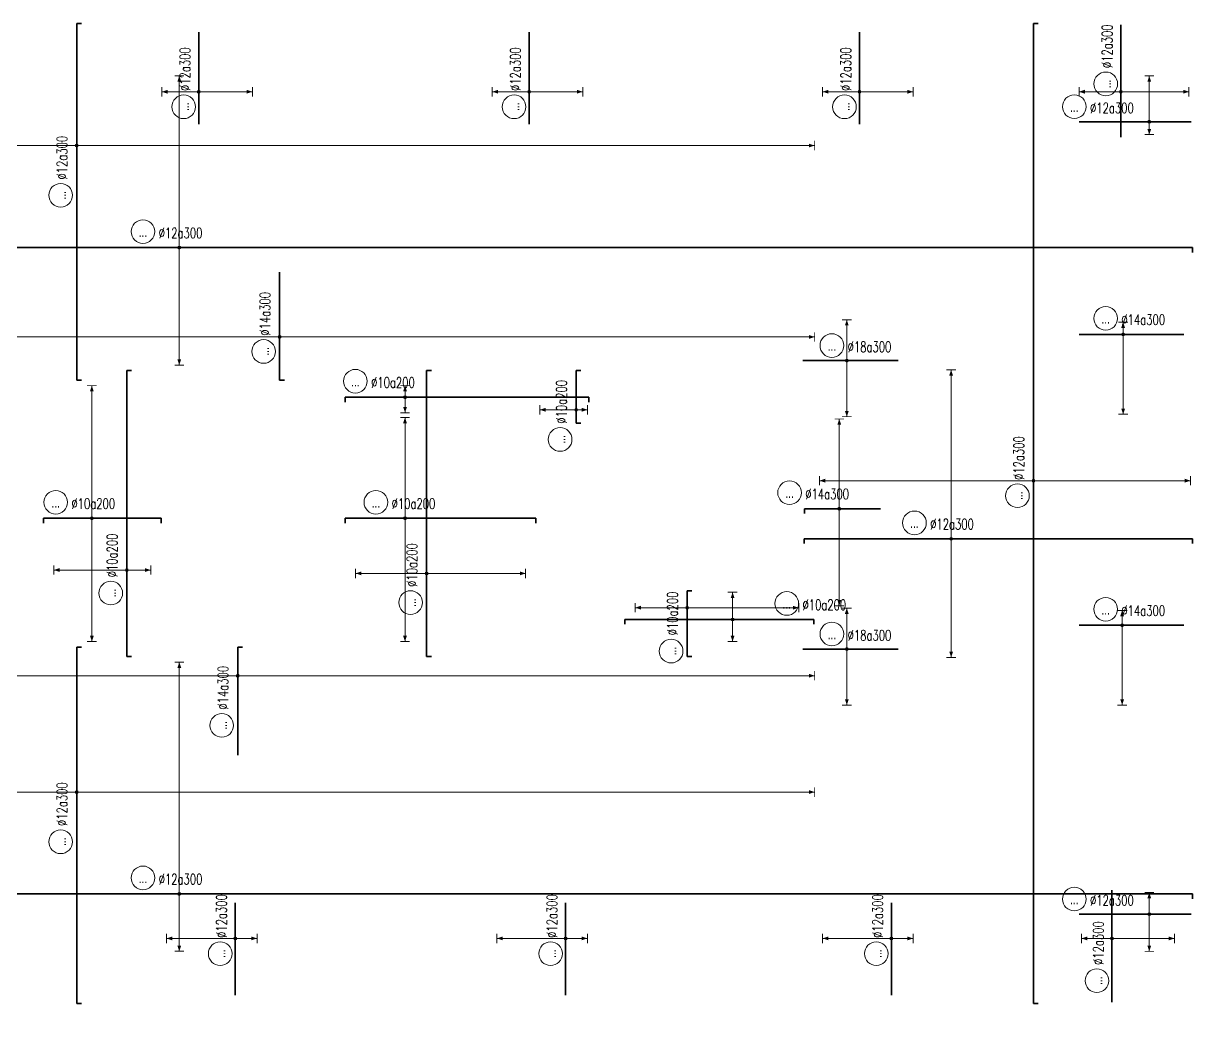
# Model space of a CAD drawing. Header units: millimetres. Extents: x 118516 to 591045, y -24154 to 50684.
# Drawn here: x 281522 to 318600, y 7656 to 39120 of the extents above; entities that cross this region are included whole.
import ezdxf
from ezdxf.enums import TextEntityAlignment as Align

# ---------------------------------------------------------------- set-up
doc = ezdxf.new("R2010")
doc.units = ezdxf.units.MM
doc.layers.get('0').update_dxf_attribs({"lineweight": 20})
doc.layers.get('Defpoints').update_dxf_attribs({"color": 151, "lineweight": 9})
for name, color, linetype, lineweight in [('NDC_S_DIM', 1, 'Continuous', 15), ('NDC_S_REBAR', 4, 'Continuous', 35), ('NDC_S_VN TEXT', 7, 'Continuous', 20)]:
    doc.layers.add(name, color=color, linetype=linetype, lineweight=lineweight)
doc.styles.add('ARIAL', font='arial.ttf', dxfattribs={"width": 0.7})
doc.styles.add('NDC_DIM', font='', dxfattribs={"width": 0.75})
doc.styles.add('NDC_ROMANS', font='romans.shx', dxfattribs={"width": 0.7})
doc.styles.get('NDC_DIM').set_extended_font_data('Dotum')
doc.dimstyles.new('NDC_dim_150', dxfattribs={"dimscale": 150, "dimtxt": 2.5, "dimasz": 1.5, "dimexe": 1.5, "dimexo": 2.5, "dimgap": 1, "dimtad": 1, "dimdec": 0, "dimzin": 0, "dimdsep": 46, "dimtxsty": 'NDC_DIM', "dimblk": 'DIMMARK', "dimcen": 0.09, "dimdle": 1.2, "dimclrd": 1, "dimclre": 1, "dimclrt": 3, "dimadec": 0, "dimazin": 0, "dimtfac": 1, "dimtdec": 0, "dimtix": 1, "dimtofl": 0, "dimtmove": 0, "dimatfit": 3, "dimfxl": 8, "dimfxlon": 1, "dimtolj": 1, "dimtzin": 0, "dimarcsym": 0})

# ---------------------------------------------------------------- blocks, each defined once
blk = doc.blocks.new('DIMMARK')
at = {"layer": 'NDC_S_DIM', "color": 1}
blk.add_line((-1.5, 0), (1, 0), dxfattribs=at)
at = {"layer": 'NDC_S_DIM', "color": 2, "const_width": 0.1}
blk.add_lwpolyline([(-0.42, -0.42), (0.42, 0.42)], dxfattribs=at)
blk = doc.blocks.new('*D15')
at = {"layer": 'Defpoints', "color": 0, "ltscale": 100, "transparency": 16777216}
for p in [(317750, 14505), (318150, 14505), (317750, -2700)]:
    blk.add_point(p, dxfattribs=at)
at = {"layer": 'NDC_S_DIM', "color": 1, "lineweight": -2, "ltscale": 100, "transparency": 16777216}
for p, q in [((317750, -1500), (317750, -2925)), ((318150, -1500), (318150, -2925)), ((317525, -2700), (317300, -2700)), ((318375, -2700), (318600, -2700))]:
    blk.add_line(p, q, dxfattribs=at)
at = {"layer": 'NDC_S_DIM', "color": 1, "lineweight": -2, "ltscale": 100, "transparency": 16777216, "xscale": 225, "yscale": 225, "zscale": 225}
blk.add_blockref('DIMMARK', (317750, -2700), dxfattribs=at)
at = {"layer": 'NDC_S_DIM', "color": 1, "lineweight": -2, "ltscale": 100, "transparency": 16777216, "xscale": 225, "yscale": 225, "zscale": 225, "rotation": 180}
blk.add_blockref('DIMMARK', (318150, -2700), dxfattribs=at)
at = {"layer": 'NDC_S_DIM', "color": 3, "ltscale": 100, "transparency": 16777216, "insert": (317950, -2362), "char_height": 375, "attachment_point": 5, "style": 'NDC_DIM'}
blk.add_mtext('\\A1;400', dxfattribs=at)
blk = doc.blocks.new('*U34')
h = blk.add_hatch(color=6)
edge = h.paths.add_edge_path()
edge.add_arc((-75.12, 0), 0.3, 0, 360)
at = {"layer": 'NDC_S_DIM', "color": 6}
for q in [(-75.12, 48.62), (-75.12, -12.04)]:
    blk.add_line((-75.12, 0), q, dxfattribs=at)
for points in [[(-76.12, 48.62, 0.2, 0.2, 0), (-74.12, 48.62, 0, 0, 0)], [(-76.12, -12.04, 0.2, 0.2, 0), (-74.12, -12.04, 0, 0, 0)]]:
    blk.add_lwpolyline(points, format="xyseb", dxfattribs=at)
at = {"layer": 'NDC_S_DIM'}
blk.add_circle((-82.75, 3.36), 2.48, dxfattribs=at)
at = {"layer": 'NDC_S_DIM', "color": 6}
blk.add_circle((-75.12, 0), 0.3, dxfattribs=at)
for points in [[(-75.52, 47.42), (-75.12, 48.62), (-74.72, 47.42)], [(-75.52, -10.84), (-75.12, -12.04), (-74.72, -10.84)]]:
    blk.add_solid(points, dxfattribs=at)
at = {"layer": 'NDC_S_REBAR'}
for p, q in [((0, 0), (-275.95, 0)), ((0, 0), (137.51, 0)), ((137.51, 0), (137.51, -1)), ((137.51, -1), (137.51, -1))]:
    blk.add_line(p, q, dxfattribs=at)
at = {"layer": 'NDC_S_VN TEXT', "style": 'ARIAL', "width": 0.7}
blk.add_attdef('KHT', text='', height=2.2, dxfattribs=at).set_placement((-82.75, 3.36), align=Align.MIDDLE_CENTER)
at = {"layer": 'NDC_S_VN TEXT', "color": 3, "style": 'NDC_ROMANS', "width": 0.7}
blk.add_attdef('DKT', (-79.45, 1.98), '', height=2.2, dxfattribs=at)
blk = doc.blocks.new('*U44')
h = blk.add_hatch(color=6)
edge = h.paths.add_edge_path()
edge.add_arc((2.08, 0), 0.3, 0, 360)
at = {"layer": 'NDC_S_DIM', "color": 6}
for q in [(2.08, 35.47), (2.08, -24.86)]:
    blk.add_line((2.08, 0), q, dxfattribs=at)
for points in [[(1.08, 35.47, 0.2, 0.2, 0), (3.08, 35.47, 0, 0, 0)], [(1.08, -24.86, 0.2, 0.2, 0), (3.08, -24.86, 0, 0, 0)]]:
    blk.add_lwpolyline(points, format="xyseb", dxfattribs=at)
at = {"layer": 'NDC_S_DIM'}
blk.add_circle((-5.62, 3.36), 2.48, dxfattribs=at)
at = {"layer": 'NDC_S_DIM', "color": 6}
blk.add_circle((2.08, 0), 0.3, dxfattribs=at)
for points in [[(1.68, 34.27), (2.08, 35.47), (2.48, 34.27)], [(1.68, -23.66), (2.08, -24.86), (2.48, -23.66)]]:
    blk.add_solid(points, dxfattribs=at)
at = {"layer": 'NDC_S_REBAR'}
for p, q in [((0, 0), (-28.73, 0)), ((-28.73, 0), (-28.73, -1)), ((0, 0), (52.74, 0)), ((52.74, 0), (52.74, -1)), ((-28.73, -1), (-28.73, -1)), ((52.74, -1), (52.74, -1))]:
    blk.add_line(p, q, dxfattribs=at)
at = {"layer": 'NDC_S_VN TEXT', "style": 'ARIAL', "width": 0.7}
blk.add_attdef('KHT', text='', height=2.2, dxfattribs=at).set_placement((-5.62, 3.36), align=Align.MIDDLE_CENTER)
at = {"layer": 'NDC_S_VN TEXT', "color": 3, "style": 'NDC_ROMANS', "width": 0.7}
blk.add_attdef('DKT', (-2.32, 1.98), '', height=2.2, dxfattribs=at)
blk = doc.blocks.new('*U45')
h = blk.add_hatch(color=6)
edge = h.paths.add_edge_path()
edge.add_arc((4.81, 0), 0.3, 0, 360)
at = {"layer": 'NDC_S_DIM', "color": 6}
for q in [(4.81, 100.13), (4.81, -154.87)]:
    blk.add_line((4.81, 0), q, dxfattribs=at)
blk.add_lwpolyline([(3.81, -154.87, 0.2, 0.2, 0), (5.81, -154.87, 0, 0, 0)], format="xyseb", dxfattribs=at)
at = {"layer": 'NDC_S_DIM'}
blk.add_circle((-5.62, 3.36), 2.48, dxfattribs=at)
at = {"layer": 'NDC_S_DIM', "color": 6}
blk.add_circle((4.81, 0), 0.3, dxfattribs=at)
blk.add_solid([(4.41, -153.67), (4.81, -154.87), (5.21, -153.67)], dxfattribs=at)
at = {"layer": 'NDC_S_REBAR'}
for p, q in [((0, 0), (-39.56, 0)), ((-39.56, 0), (-39.56, -1)), ((0, 0), (35.24, 0)), ((35.24, 0), (35.24, -1)), ((-39.56, -1), (-39.56, -1)), ((35.24, -1), (35.24, -1))]:
    blk.add_line(p, q, dxfattribs=at)
at = {"layer": 'NDC_S_VN TEXT', "style": 'ARIAL', "width": 0.7}
blk.add_attdef('KHT', text='', height=2.2, dxfattribs=at).set_placement((-5.62, 3.36), align=Align.MIDDLE_CENTER)
at = {"layer": 'NDC_S_VN TEXT', "color": 3, "style": 'NDC_ROMANS', "width": 0.7}
blk.add_attdef('DKT', (-2.32, 1.98), '', height=2.2, dxfattribs=at)
blk = doc.blocks.new('*U47')
h = blk.add_hatch(color=6)
edge = h.paths.add_edge_path()
edge.add_arc((4.81, 0), 0.3, 0, 360)
at = {"layer": 'NDC_S_DIM', "color": 6}
for q in [(4.81, 100.13), (4.81, -154.87)]:
    blk.add_line((4.81, 0), q, dxfattribs=at)
blk.add_lwpolyline([(3.81, -154.87, 0.2, 0.2, 0), (5.81, -154.87, 0, 0, 0)], format="xyseb", dxfattribs=at)
at = {"layer": 'NDC_S_DIM'}
blk.add_circle((-5.62, 3.36), 2.48, dxfattribs=at)
at = {"layer": 'NDC_S_DIM', "color": 6}
blk.add_circle((4.81, 0), 0.3, dxfattribs=at)
blk.add_solid([(4.41, -153.67), (4.81, -154.87), (5.21, -153.67)], dxfattribs=at)
at = {"layer": 'NDC_S_REBAR'}
for p, q in [((0, 0), (-44.4, 0)), ((-44.4, 0), (-44.4, -1)), ((0, 0), (30.4, 0)), ((30.4, 0), (30.4, -1)), ((-44.4, -1), (-44.4, -1)), ((30.4, -1), (30.4, -1))]:
    blk.add_line(p, q, dxfattribs=at)
at = {"layer": 'NDC_S_VN TEXT', "style": 'ARIAL', "width": 0.7}
blk.add_attdef('KHT', text='', height=2.2, dxfattribs=at).set_placement((-5.62, 3.36), align=Align.MIDDLE_CENTER)
at = {"layer": 'NDC_S_VN TEXT', "color": 3, "style": 'NDC_ROMANS', "width": 0.7}
blk.add_attdef('DKT', (-2.32, 1.98), '', height=2.2, dxfattribs=at)
blk = doc.blocks.new('*U36')
h = blk.add_hatch(color=6)
edge = h.paths.add_edge_path()
edge.add_arc((0.5, 0), 0.3, 0, 360)
at = {"layer": 'NDC_S_DIM', "color": 6}
for q in [(0.5, 21.16), (0.5, -25.84)]:
    blk.add_line((0.5, 0), q, dxfattribs=at)
for points in [[(-0.5, 21.16, 0.2, 0.2, 0), (1.5, 21.16, 0, 0, 0)], [(-0.5, -25.84, 0.2, 0.2, 0), (1.5, -25.84, 0, 0, 0)]]:
    blk.add_lwpolyline(points, format="xyseb", dxfattribs=at)
at = {"layer": 'NDC_S_DIM'}
blk.add_circle((-5.62, 3.36), 2.48, dxfattribs=at)
at = {"layer": 'NDC_S_DIM', "color": 6}
blk.add_circle((0.5, 0), 0.3, dxfattribs=at)
for points in [[(0.1, 19.96), (0.5, 21.16), (0.9, 19.96)], [(0.1, -24.64), (0.5, -25.84), (0.9, -24.64)]]:
    blk.add_solid(points, dxfattribs=at)
at = {"layer": 'NDC_S_REBAR'}
for p, q in [((0, 0), (-12.04, 0)), ((-12.04, 0), (-12.04, -1)), ((0, 0), (27.96, 0)), ((27.96, 0), (27.96, -1)), ((-12.04, -1), (-12.04, -1)), ((27.96, -1), (27.96, -1))]:
    blk.add_line(p, q, dxfattribs=at)
at = {"layer": 'NDC_S_VN TEXT', "style": 'ARIAL', "width": 0.7}
blk.add_attdef('KHT', text='', height=2.2, dxfattribs=at).set_placement((-5.62, 3.36), align=Align.MIDDLE_CENTER)
at = {"layer": 'NDC_S_VN TEXT', "color": 3, "style": 'NDC_ROMANS', "width": 0.7}
blk.add_attdef('DKT', (-2.32, 1.98), '', height=2.2, dxfattribs=at)
blk = doc.blocks.new('*U37')
h = blk.add_hatch(color=6)
edge = h.paths.add_edge_path()
edge.add_arc((1.97, 0), 0.3, 0, 360)
at = {"layer": 'NDC_S_DIM', "color": 6}
for q in [(1.97, 27.83), (1.97, -25.84)]:
    blk.add_line((1.97, 0), q, dxfattribs=at)
for points in [[(0.97, 27.83, 0.2, 0.2, 0), (2.97, 27.83, 0, 0, 0)], [(0.97, -25.84, 0.2, 0.2, 0), (2.97, -25.84, 0, 0, 0)]]:
    blk.add_lwpolyline(points, format="xyseb", dxfattribs=at)
at = {"layer": 'NDC_S_DIM'}
blk.add_circle((-5.62, 3.36), 2.48, dxfattribs=at)
at = {"layer": 'NDC_S_DIM', "color": 6}
blk.add_circle((1.97, 0), 0.3, dxfattribs=at)
for points in [[(1.57, 26.63), (1.97, 27.83), (2.37, 26.63)], [(1.57, -24.64), (1.97, -25.84), (2.37, -24.64)]]:
    blk.add_solid(points, dxfattribs=at)
at = {"layer": 'NDC_S_REBAR'}
for p, q in [((0, 0), (-8.18, 0)), ((-8.18, 0), (-8.18, -1)), ((0, 0), (16.48, 0)), ((16.48, 0), (16.48, -1)), ((-8.18, -1), (-8.18, -1)), ((16.48, -1), (16.48, -1))]:
    blk.add_line(p, q, dxfattribs=at)
at = {"layer": 'NDC_S_VN TEXT', "style": 'ARIAL', "width": 0.7}
blk.add_attdef('KHT', text='', height=2.2, dxfattribs=at).set_placement((-5.62, 3.36), align=Align.MIDDLE_CENTER)
at = {"layer": 'NDC_S_VN TEXT', "color": 3, "style": 'NDC_ROMANS', "width": 0.7}
blk.add_attdef('DKT', (-2.32, 1.98), '', height=2.2, dxfattribs=at)
blk = doc.blocks.new('*U30')
h = blk.add_hatch(color=6)
edge = h.paths.add_edge_path()
edge.add_arc((4.81, 0), 0.3, 0, 360)
at = {"layer": 'NDC_S_DIM', "color": 6}
for q in [(4.81, 2.43), (4.81, -3.24)]:
    blk.add_line((4.81, 0), q, dxfattribs=at)
for points in [[(3.81, 2.43, 0.2, 0.2, 0), (5.81, 2.43, 0, 0, 0)], [(3.81, -3.24, 0.2, 0.2, 0), (5.81, -3.24, 0, 0, 0)]]:
    blk.add_lwpolyline(points, format="xyseb", dxfattribs=at)
at = {"layer": 'NDC_S_DIM'}
blk.add_circle((-5.62, 3.36), 2.48, dxfattribs=at)
at = {"layer": 'NDC_S_DIM', "color": 6}
blk.add_circle((4.81, 0), 0.3, dxfattribs=at)
for points in [[(4.41, 1.23), (4.81, 2.43), (5.21, 1.23)], [(4.41, -2.04), (4.81, -3.24), (5.21, -2.04)]]:
    blk.add_solid(points, dxfattribs=at)
at = {"layer": 'NDC_S_REBAR'}
for p, q in [((0, 0), (-7.73, 0)), ((-7.73, 0), (-7.73, -1)), ((0, 0), (43.4, 0)), ((43.4, 0), (43.4, -1)), ((-7.73, -1), (-7.73, -1)), ((43.4, -1), (43.4, -1))]:
    blk.add_line(p, q, dxfattribs=at)
at = {"layer": 'NDC_S_VN TEXT', "style": 'ARIAL', "width": 0.7}
blk.add_attdef('KHT', text='', height=2.2, dxfattribs=at).set_placement((-5.62, 3.36), align=Align.MIDDLE_CENTER)
at = {"layer": 'NDC_S_VN TEXT', "color": 3, "style": 'NDC_ROMANS', "width": 0.7}
blk.add_attdef('DKT', (-2.32, 1.98), '', height=2.2, dxfattribs=at)
blk = doc.blocks.new('*U31')
h = blk.add_hatch(color=6)
edge = h.paths.add_edge_path()
edge.add_arc((-0.79, 0), 0.3, 0, 360)
at = {"layer": 'NDC_S_DIM', "color": 6}
for q in [(-0.79, 15.31), (-0.79, -5.02)]:
    blk.add_line((-0.79, 0), q, dxfattribs=at)
for points in [[(-1.79, 15.31, 0.2, 0.2, 0), (0.21, 15.31, 0, 0, 0)], [(-1.79, -5.02, 0.2, 0.2, 0), (0.21, -5.02, 0, 0, 0)]]:
    blk.add_lwpolyline(points, format="xyseb", dxfattribs=at)
at = {"layer": 'NDC_S_DIM'}
blk.add_circle((-5.62, 3.36), 2.48, dxfattribs=at)
at = {"layer": 'NDC_S_DIM', "color": 6}
blk.add_circle((-0.79, 0), 0.3, dxfattribs=at)
for points in [[(-1.19, 14.11), (-0.79, 15.31), (-0.39, 14.11)], [(-1.19, -3.82), (-0.79, -5.02), (-0.39, -3.82)]]:
    blk.add_solid(points, dxfattribs=at)
at = {"layer": 'NDC_S_REBAR'}
for p, q in [((0, 0), (-18.94, 0)), ((-18.94, 0), (-18.94, -1)), ((0, 0), (41.06, 0)), ((41.06, 0), (41.06, -1)), ((-18.94, -1), (-18.94, -1)), ((41.06, -1), (41.06, -1))]:
    blk.add_line(p, q, dxfattribs=at)
at = {"layer": 'NDC_S_VN TEXT', "style": 'ARIAL', "width": 0.7}
blk.add_attdef('KHT', text='', height=2.2, dxfattribs=at).set_placement((-5.62, 3.36), align=Align.MIDDLE_CENTER)
at = {"layer": 'NDC_S_VN TEXT', "color": 3, "style": 'NDC_ROMANS', "width": 0.7}
blk.add_attdef('DKT', (-2.32, 1.98), '', height=2.2, dxfattribs=at)
blk = doc.blocks.new('*U32')
h = blk.add_hatch(color=6)
edge = h.paths.add_edge_path()
edge.add_arc((0.5, 0), 0.3, 0, 360)
at = {"layer": 'NDC_S_DIM', "color": 6}
for q in [(0.5, 14.9), (0.5, -20.77)]:
    blk.add_line((0.5, 0), q, dxfattribs=at)
for points in [[(-0.5, 14.9, 0.2, 0.2, 0), (1.5, 14.9, 0, 0, 0)], [(-0.5, -20.77, 0.2, 0.2, 0), (1.5, -20.77, 0, 0, 0)]]:
    blk.add_lwpolyline(points, format="xyseb", dxfattribs=at)
at = {"layer": 'NDC_S_DIM'}
blk.add_circle((-5.62, 3.36), 2.48, dxfattribs=at)
at = {"layer": 'NDC_S_DIM', "color": 6}
blk.add_circle((0.5, 0), 0.3, dxfattribs=at)
for points in [[(0.1, 13.7), (0.5, 14.9), (0.9, 13.7)], [(0.1, -19.57), (0.5, -20.77), (0.9, -19.57)]]:
    blk.add_solid(points, dxfattribs=at)
at = {"layer": 'NDC_S_REBAR'}
for p, q in [((0, 0), (-16.95, 0)), ((-16.95, 0), (-16.95, -1)), ((0, 0), (43.05, 0)), ((43.05, 0), (43.05, -1)), ((-16.95, -1), (-16.95, -1)), ((43.05, -1), (43.05, -1))]:
    blk.add_line(p, q, dxfattribs=at)
at = {"layer": 'NDC_S_VN TEXT', "style": 'ARIAL', "width": 0.7}
blk.add_attdef('KHT', text='', height=2.2, dxfattribs=at).set_placement((-5.62, 3.36), align=Align.MIDDLE_CENTER)
at = {"layer": 'NDC_S_VN TEXT', "color": 3, "style": 'NDC_ROMANS', "width": 0.7}
blk.add_attdef('DKT', (-2.32, 1.98), '', height=2.2, dxfattribs=at)
blk = doc.blocks.new('*U33')
h = blk.add_hatch(color=6)
edge = h.paths.add_edge_path()
edge.add_arc((0.61, 0), 0.3, 0, 360)
at = {"layer": 'NDC_S_DIM', "color": 6}
for q in [(0.61, 7.61), (0.61, -2.39)]:
    blk.add_line((0.61, 0), q, dxfattribs=at)
for points in [[(-0.39, 7.61, 0.2, 0.2, 0), (1.61, 7.61, 0, 0, 0)], [(-0.39, -2.39, 0.2, 0.2, 0), (1.61, -2.39, 0, 0, 0)]]:
    blk.add_lwpolyline(points, format="xyseb", dxfattribs=at)
at = {"layer": 'NDC_S_DIM'}
blk.add_circle((-5.62, 3.36), 2.48, dxfattribs=at)
at = {"layer": 'NDC_S_DIM', "color": 6}
blk.add_circle((0.61, 0), 0.3, dxfattribs=at)
for points in [[(0.21, 6.41), (0.61, 7.61), (1.01, 6.41)], [(0.21, -1.19), (0.61, -2.39), (1.01, -1.19)]]:
    blk.add_solid(points, dxfattribs=at)
at = {"layer": 'NDC_S_REBAR'}
for p, q in [((0, 0), (-2.17, 0)), ((-2.17, 0), (-2.17, -1)), ((0, 0), (8.83, 0)), ((8.83, 0), (8.83, -1)), ((-2.17, -1), (-2.17, -1)), ((8.83, -1), (8.83, -1))]:
    blk.add_line(p, q, dxfattribs=at)
at = {"layer": 'NDC_S_VN TEXT', "style": 'ARIAL', "width": 0.7}
blk.add_attdef('KHT', text='', height=2.2, dxfattribs=at).set_placement((-5.62, 3.36), align=Align.MIDDLE_CENTER)
at = {"layer": 'NDC_S_VN TEXT', "color": 3, "style": 'NDC_ROMANS', "width": 0.7}
blk.add_attdef('DKT', (-2.32, 1.98), '', height=2.2, dxfattribs=at)
blk = doc.blocks.new('*U51')
h = blk.add_hatch(color=6)
edge = h.paths.add_edge_path()
edge.add_arc((3.48, 0), 0.3, 0, 360)
at = {"layer": 'NDC_S_DIM', "color": 6}
for q in [(3.48, 10.9), (3.48, -23.43)]:
    blk.add_line((3.48, 0), q, dxfattribs=at)
for points in [[(2.48, 10.9, 0.2, 0.2, 0), (4.48, 10.9, 0, 0, 0)], [(2.48, -23.43, 0.2, 0.2, 0), (4.48, -23.43, 0, 0, 0)]]:
    blk.add_lwpolyline(points, format="xyseb", dxfattribs=at)
at = {"layer": 'NDC_S_DIM'}
blk.add_circle((-5.62, 3.36), 2.48, dxfattribs=at)
at = {"layer": 'NDC_S_DIM', "color": 6}
blk.add_circle((3.48, 0), 0.3, dxfattribs=at)
for points in [[(3.08, 9.7), (3.48, 10.9), (3.88, 9.7)], [(3.08, -22.23), (3.48, -23.43), (3.88, -22.23)]]:
    blk.add_solid(points, dxfattribs=at)
at = {"layer": 'NDC_S_REBAR'}
for p, q in [((0, 0), (-6.77, 0)), ((-6.77, 0), (-6.77, -1)), ((0, 0), (7.03, 0)), ((7.03, 0), (7.03, -1)), ((-6.77, -1), (-6.77, -1)), ((7.03, -1), (7.03, -1))]:
    blk.add_line(p, q, dxfattribs=at)
at = {"layer": 'NDC_S_VN TEXT', "style": 'ARIAL', "width": 0.7}
blk.add_attdef('KHT', text='', height=2.2, dxfattribs=at).set_placement((-5.62, 3.36), align=Align.MIDDLE_CENTER)
at = {"layer": 'NDC_S_VN TEXT', "color": 3, "style": 'NDC_ROMANS', "width": 0.7}
blk.add_attdef('DKT', (-2.32, 1.98), '', height=2.2, dxfattribs=at)
blk = doc.blocks.new('*U52')
h = blk.add_hatch(color=6)
edge = h.paths.add_edge_path()
edge.add_arc((4.81, 0), 0.3, 0, 360)
at = {"layer": 'NDC_S_DIM', "color": 6}
for q in [(4.81, 5.72), (4.81, -4.61)]:
    blk.add_line((4.81, 0), q, dxfattribs=at)
for points in [[(3.81, 5.72, 0.2, 0.2, 0), (5.81, 5.72, 0, 0, 0)], [(3.81, -4.61, 0.2, 0.2, 0), (5.81, -4.61, 0, 0, 0)]]:
    blk.add_lwpolyline(points, format="xyseb", dxfattribs=at)
at = {"layer": 'NDC_S_DIM'}
blk.add_circle((16.18, 3.36), 2.48, dxfattribs=at)
at = {"layer": 'NDC_S_DIM', "color": 6}
blk.add_circle((4.81, 0), 0.3, dxfattribs=at)
for points in [[(4.41, 4.52), (4.81, 5.72), (5.21, 4.52)], [(4.41, -3.41), (4.81, -4.61), (5.21, -3.41)]]:
    blk.add_solid(points, dxfattribs=at)
at = {"layer": 'NDC_S_REBAR'}
for p, q in [((0, 0), (-17.8, 0)), ((-17.8, 0), (-17.8, -1)), ((0, 0), (21.87, 0)), ((21.87, 0), (21.87, -1)), ((-17.8, -1), (-17.8, -1)), ((21.87, -1), (21.87, -1))]:
    blk.add_line(p, q, dxfattribs=at)
at = {"layer": 'NDC_S_VN TEXT', "style": 'ARIAL', "width": 0.7}
blk.add_attdef('KHT', text='', height=2.2, dxfattribs=at).set_placement((16.18, 3.36), align=Align.MIDDLE_CENTER)
at = {"layer": 'NDC_S_VN TEXT', "color": 3, "style": 'NDC_ROMANS', "width": 0.7}
blk.add_attdef('DKT', (19.48, 1.98), '', height=2.2, dxfattribs=at)
blk = doc.blocks.new('*U54')
h = blk.add_hatch(color=6)
edge = h.paths.add_edge_path()
edge.add_arc((-2.83, 0), 0.3, 0, 360)
at = {"layer": 'NDC_S_DIM', "color": 6}
for q in [(-2.83, 44.91), (-2.83, -32.95)]:
    blk.add_line((-2.83, 0), q, dxfattribs=at)
for points in [[(-3.83, 44.91, 0.2, 0.2, 0), (-1.83, 44.91, 0, 0, 0)], [(-3.83, -32.95, 0.2, 0.2, 0), (-1.83, -32.95, 0, 0, 0)]]:
    blk.add_lwpolyline(points, format="xyseb", dxfattribs=at)
at = {"layer": 'NDC_S_DIM'}
blk.add_circle((-5.98, 3.36), 2.48, dxfattribs=at)
at = {"layer": 'NDC_S_DIM', "color": 6}
blk.add_circle((-2.83, 0), 0.3, dxfattribs=at)
for points in [[(-3.23, 43.71), (-2.83, 44.91), (-2.43, 43.71)], [(-3.23, -31.75), (-2.83, -32.95), (-2.43, -31.75)]]:
    blk.add_solid(points, dxfattribs=at)
at = {"layer": 'NDC_S_REBAR'}
for p, q in [((0, 0), (-112.53, 0)), ((-112.53, 0), (-112.53, -1)), ((0, 0), (93.07, 0)), ((93.07, 0), (93.07, -1)), ((-112.53, -1), (-112.53, -1)), ((93.07, -1), (93.07, -1))]:
    blk.add_line(p, q, dxfattribs=at)
at = {"layer": 'NDC_S_VN TEXT', "style": 'ARIAL', "width": 0.7}
blk.add_attdef('KHT', text='', height=2.2, dxfattribs=at).set_placement((-5.98, 3.36), align=Align.MIDDLE_CENTER)
at = {"layer": 'NDC_S_VN TEXT', "color": 3, "style": 'NDC_ROMANS', "width": 0.7}
blk.add_attdef('DKT', (-2.68, 1.98), '', height=2.2, dxfattribs=at)
blk = doc.blocks.new('*U41')
h = blk.add_hatch(color=6)
edge = h.paths.add_edge_path()
edge.add_arc((-75.12, 0), 0.3, 0, 360)
at = {"layer": 'NDC_S_DIM', "color": 6}
for q in [(-75.12, 36.04), (-75.12, -24.63)]:
    blk.add_line((-75.12, 0), q, dxfattribs=at)
for points in [[(-76.12, 36.04, 0.2, 0.2, 0), (-74.12, 36.04, 0, 0, 0)], [(-76.12, -24.63, 0.2, 0.2, 0), (-74.12, -24.63, 0, 0, 0)]]:
    blk.add_lwpolyline(points, format="xyseb", dxfattribs=at)
at = {"layer": 'NDC_S_DIM'}
blk.add_circle((-82.75, 3.36), 2.48, dxfattribs=at)
at = {"layer": 'NDC_S_DIM', "color": 6}
blk.add_circle((-75.12, 0), 0.3, dxfattribs=at)
for points in [[(-75.52, 34.84), (-75.12, 36.04), (-74.72, 34.84)], [(-75.52, -23.43), (-75.12, -24.63), (-74.72, -23.43)]]:
    blk.add_solid(points, dxfattribs=at)
at = {"layer": 'NDC_S_REBAR'}
for p, q in [((0, 0), (-275.95, 0)), ((0, 0), (137.51, 0)), ((137.51, 0), (137.51, -1)), ((137.51, -1), (137.51, -1))]:
    blk.add_line(p, q, dxfattribs=at)
at = {"layer": 'NDC_S_VN TEXT', "style": 'ARIAL', "width": 0.7}
blk.add_attdef('KHT', text='', height=2.2, dxfattribs=at).set_placement((-82.75, 3.36), align=Align.MIDDLE_CENTER)
at = {"layer": 'NDC_S_VN TEXT', "color": 3, "style": 'NDC_ROMANS', "width": 0.7}
blk.add_attdef('DKT', (-79.45, 1.98), '', height=2.2, dxfattribs=at)
blk = doc.blocks.new('*U78')
h = blk.add_hatch(color=6)
edge = h.paths.add_edge_path()
edge.add_arc((-1.95, 0), 0.3, 0, 360)
at = {"layer": 'NDC_S_DIM', "color": 6}
for q in [(-1.95, 2.57), (-1.95, -16.76)]:
    blk.add_line((-1.95, 0), q, dxfattribs=at)
for points in [[(-2.95, 2.57, 0.2, 0.2, 0), (-0.95, 2.57, 0, 0, 0)], [(-2.95, -16.76, 0.2, 0.2, 0), (-0.95, -16.76, 0, 0, 0)]]:
    blk.add_lwpolyline(points, format="xyseb", dxfattribs=at)
at = {"layer": 'NDC_S_DIM'}
blk.add_circle((-5.62, 3.36), 2.48, dxfattribs=at)
at = {"layer": 'NDC_S_DIM', "color": 6}
blk.add_circle((-1.95, 0), 0.3, dxfattribs=at)
for points in [[(-2.35, 1.37), (-1.95, 2.57), (-1.55, 1.37)], [(-2.35, -15.56), (-1.95, -16.76), (-1.55, -15.56)]]:
    blk.add_solid(points, dxfattribs=at)
at = {"layer": 'NDC_S_REBAR'}
for p, q in [((0, 0), (-11.19, 0)), ((-11.19, 0), (-11.19, 0)), ((0, 0), (10.81, 0)), ((10.81, 0), (10.81, 0)), ((10.81, 0), (10.81, 0)), ((-11.19, 0), (-11.19, 0))]:
    blk.add_line(p, q, dxfattribs=at)
at = {"layer": 'NDC_S_VN TEXT', "style": 'ARIAL', "width": 0.7}
blk.add_attdef('KHT', text='', height=2.2, dxfattribs=at).set_placement((-5.62, 3.36), align=Align.MIDDLE_CENTER)
at = {"layer": 'NDC_S_VN TEXT', "color": 3, "style": 'NDC_ROMANS', "width": 0.7}
blk.add_attdef('DKT', (-2.32, 1.98), '', height=2.2, dxfattribs=at)
blk = doc.blocks.new('*U77')
h = blk.add_hatch(color=6)
edge = h.paths.add_edge_path()
edge.add_arc((-2.16, 0), 0.3, 0, 360)
at = {"layer": 'NDC_S_DIM', "color": 6}
for q in [(-2.16, 3.1), (-2.16, -16.73)]:
    blk.add_line((-2.16, 0), q, dxfattribs=at)
for points in [[(-3.16, 3.1, 0.2, 0.2, 0), (-1.16, 3.1, 0, 0, 0)], [(-3.16, -16.73, 0.2, 0.2, 0), (-1.16, -16.73, 0, 0, 0)]]:
    blk.add_lwpolyline(points, format="xyseb", dxfattribs=at)
at = {"layer": 'NDC_S_DIM'}
blk.add_circle((-5.62, 3.36), 2.48, dxfattribs=at)
at = {"layer": 'NDC_S_DIM', "color": 6}
blk.add_circle((-2.16, 0), 0.3, dxfattribs=at)
for points in [[(-2.56, 1.9), (-2.16, 3.1), (-1.76, 1.9)], [(-2.56, -15.53), (-2.16, -16.73), (-1.76, -15.53)]]:
    blk.add_solid(points, dxfattribs=at)
at = {"layer": 'NDC_S_REBAR'}
for p, q in [((0, 0), (-11.19, 0)), ((-11.19, 0), (-11.19, 0)), ((0, 0), (10.81, 0)), ((10.81, 0), (10.81, 0)), ((10.81, 0), (10.81, 0)), ((-11.19, 0), (-11.19, 0))]:
    blk.add_line(p, q, dxfattribs=at)
at = {"layer": 'NDC_S_VN TEXT', "style": 'ARIAL', "width": 0.7}
blk.add_attdef('KHT', text='', height=2.2, dxfattribs=at).set_placement((-5.62, 3.36), align=Align.MIDDLE_CENTER)
at = {"layer": 'NDC_S_VN TEXT', "color": 3, "style": 'NDC_ROMANS', "width": 0.7}
blk.add_attdef('DKT', (-2.32, 1.98), '', height=2.2, dxfattribs=at)
blk = doc.blocks.new('*U86')
h = blk.add_hatch(color=6)
edge = h.paths.add_edge_path()
edge.add_arc((4.81, 0), 0.3, 0, 360)
at = {"layer": 'NDC_S_DIM', "color": 6}
for q in [(4.81, 133.93), (4.81, -121.07)]:
    blk.add_line((4.81, 0), q, dxfattribs=at)
blk.add_lwpolyline([(3.81, -121.07, 0.2, 0.2, 0), (5.81, -121.07, 0, 0, 0)], format="xyseb", dxfattribs=at)
at = {"layer": 'NDC_S_DIM'}
blk.add_circle((-5.62, 3.36), 2.48, dxfattribs=at)
at = {"layer": 'NDC_S_DIM', "color": 6}
blk.add_circle((4.81, 0), 0.3, dxfattribs=at)
blk.add_solid([(4.41, -119.87), (4.81, -121.07), (5.21, -119.87)], dxfattribs=at)
at = {"layer": 'NDC_S_REBAR'}
for p, q in [((0, 0), (-11.85, 0)), ((-11.85, 0), (-11.85, 0)), ((0, 0), (10.81, 0)), ((10.81, 0), (10.81, -1)), ((-11.85, 0), (-11.85, 0)), ((10.81, -1), (10.81, -1))]:
    blk.add_line(p, q, dxfattribs=at)
at = {"layer": 'NDC_S_VN TEXT', "style": 'ARIAL', "width": 0.7}
blk.add_attdef('KHT', text='', height=2.2, dxfattribs=at).set_placement((-5.62, 3.36), align=Align.MIDDLE_CENTER)
at = {"layer": 'NDC_S_VN TEXT', "color": 3, "style": 'NDC_ROMANS', "width": 0.7}
blk.add_attdef('DKT', (-2.32, 1.98), '', height=2.2, dxfattribs=at)
blk = doc.blocks.new('*U83')
h = blk.add_hatch(color=6)
edge = h.paths.add_edge_path()
edge.add_arc((6.53, 0), 0.3, 0, 360)
at = {"layer": 'NDC_S_DIM', "color": 6}
for q in [(6.53, 142.72), (6.53, -112.28)]:
    blk.add_line((6.53, 0), q, dxfattribs=at)
blk.add_lwpolyline([(5.53, -112.28, 0.2, 0.2, 0), (7.53, -112.28, 0, 0, 0)], format="xyseb", dxfattribs=at)
at = {"layer": 'NDC_S_DIM'}
blk.add_circle((3.49, 3.36), 2.48, dxfattribs=at)
at = {"layer": 'NDC_S_DIM', "color": 6}
blk.add_circle((6.53, 0), 0.3, dxfattribs=at)
blk.add_solid([(6.13, -111.08), (6.53, -112.28), (6.93, -111.08)], dxfattribs=at)
at = {"layer": 'NDC_S_REBAR'}
for p, q in [((0, 0), (-2.52, 0)), ((-2.52, 0), (-2.52, -1)), ((0, 0), (20.15, 0)), ((20.15, 0), (20.15, 0)), ((20.15, 0), (20.15, 0)), ((-2.52, -1), (-2.52, -1))]:
    blk.add_line(p, q, dxfattribs=at)
at = {"layer": 'NDC_S_VN TEXT', "style": 'ARIAL', "width": 0.7}
blk.add_attdef('KHT', text='', height=2.2, dxfattribs=at).set_placement((3.49, 3.36), align=Align.MIDDLE_CENTER)
at = {"layer": 'NDC_S_VN TEXT', "color": 3, "style": 'NDC_ROMANS', "width": 0.7}
blk.add_attdef('DKT', (6.79, 1.98), '', height=2.2, dxfattribs=at)
blk = doc.blocks.new('*U84')
h = blk.add_hatch(color=6)
edge = h.paths.add_edge_path()
edge.add_arc((4.81, 0), 0.3, 0, 360)
at = {"layer": 'NDC_S_DIM', "color": 6}
for q in [(4.81, 18.82), (4.81, -20.35)]:
    blk.add_line((4.81, 0), q, dxfattribs=at)
for points in [[(3.81, 18.82, 0.2, 0.2, 0), (5.81, 18.82, 0, 0, 0)], [(3.81, -20.35, 0.2, 0.2, 0), (5.81, -20.35, 0, 0, 0)]]:
    blk.add_lwpolyline(points, format="xyseb", dxfattribs=at)
at = {"layer": 'NDC_S_DIM'}
blk.add_circle((-5.62, 3.36), 2.48, dxfattribs=at)
at = {"layer": 'NDC_S_DIM', "color": 6}
blk.add_circle((4.81, 0), 0.3, dxfattribs=at)
for points in [[(4.41, 17.62), (4.81, 18.82), (5.21, 17.62)], [(4.41, -19.15), (4.81, -20.35), (5.21, -19.15)]]:
    blk.add_solid(points, dxfattribs=at)
at = {"layer": 'NDC_S_REBAR'}
for p, q in [((0, 0), (-2.52, 0)), ((-2.52, 0), (-2.52, -1)), ((0, 0), (13.48, 0)), ((13.48, 0), (13.48, 0)), ((13.48, 0), (13.48, 0)), ((-2.52, -1), (-2.52, -1))]:
    blk.add_line(p, q, dxfattribs=at)
at = {"layer": 'NDC_S_VN TEXT', "style": 'ARIAL', "width": 0.7}
blk.add_attdef('KHT', text='', height=2.2, dxfattribs=at).set_placement((-5.62, 3.36), align=Align.MIDDLE_CENTER)
at = {"layer": 'NDC_S_VN TEXT', "color": 3, "style": 'NDC_ROMANS', "width": 0.7}
blk.add_attdef('DKT', (-2.32, 1.98), '', height=2.2, dxfattribs=at)
blk = doc.blocks.new('*U79')
h = blk.add_hatch(color=6)
edge = h.paths.add_edge_path()
edge.add_arc((1.64, 0), 0.3, 0, 360)
at = {"layer": 'NDC_S_DIM', "color": 6}
for q in [(1.64, 8.58), (1.64, -11.75)]:
    blk.add_line((1.64, 0), q, dxfattribs=at)
for points in [[(0.64, 8.58, 0.2, 0.2, 0), (2.64, 8.58, 0, 0, 0)], [(0.64, -11.75, 0.2, 0.2, 0), (2.64, -11.75, 0, 0, 0)]]:
    blk.add_lwpolyline(points, format="xyseb", dxfattribs=at)
at = {"layer": 'NDC_S_DIM'}
blk.add_circle((-1.49, 3.16), 2.48, dxfattribs=at)
at = {"layer": 'NDC_S_DIM', "color": 6}
blk.add_circle((1.64, 0), 0.3, dxfattribs=at)
for points in [[(1.24, 7.38), (1.64, 8.58), (2.04, 7.38)], [(1.24, -10.55), (1.64, -11.75), (2.04, -10.55)]]:
    blk.add_solid(points, dxfattribs=at)
at = {"layer": 'NDC_S_REBAR'}
for p, q in [((0, 0), (-7.6, 0)), ((-7.6, 0), (-7.6, 0)), ((0, 0), (12.4, 0)), ((12.4, 0), (12.4, 0)), ((12.4, 0), (12.4, 0)), ((-7.6, 0), (-7.6, 0))]:
    blk.add_line(p, q, dxfattribs=at)
at = {"layer": 'NDC_S_VN TEXT', "style": 'ARIAL', "width": 0.7}
blk.add_attdef('KHT', text='', height=2.2, dxfattribs=at).set_placement((-1.49, 3.16), align=Align.MIDDLE_CENTER)
at = {"layer": 'NDC_S_VN TEXT', "color": 3, "style": 'NDC_ROMANS', "width": 0.7}
blk.add_attdef('DKT', (1.81, 1.78), '', height=2.2, dxfattribs=at)
blk = doc.blocks.new('*U102')
h = blk.add_hatch(color=6)
edge = h.paths.add_edge_path()
edge.add_arc((-0.77, 0), 0.3, 0, 360)
at = {"layer": 'NDC_S_DIM', "color": 6}
for q in [(-0.77, 7.75), (-0.77, -11.25)]:
    blk.add_line((-0.77, 0), q, dxfattribs=at)
for points in [[(-1.77, 7.75, 0.2, 0.2, 0), (0.23, 7.75, 0, 0, 0)], [(-1.77, -11.25, 0.2, 0.2, 0), (0.23, -11.25, 0, 0, 0)]]:
    blk.add_lwpolyline(points, format="xyseb", dxfattribs=at)
at = {"layer": 'NDC_S_DIM'}
blk.add_circle((-3.93, 3.16), 2.48, dxfattribs=at)
at = {"layer": 'NDC_S_DIM', "color": 6}
blk.add_circle((-0.77, 0), 0.3, dxfattribs=at)
for points in [[(-1.17, 6.55), (-0.77, 7.75), (-0.37, 6.55)], [(-1.17, -10.05), (-0.77, -11.25), (-0.37, -10.05)]]:
    blk.add_solid(points, dxfattribs=at)
at = {"layer": 'NDC_S_REBAR'}
for p, q in [((0, 0), (-7.6, 0)), ((-7.6, 0), (-7.6, 0)), ((0, 0), (11.73, 0)), ((11.73, 0), (11.73, 0)), ((11.73, 0), (11.73, 0)), ((-7.6, 0), (-7.6, 0))]:
    blk.add_line(p, q, dxfattribs=at)
at = {"layer": 'NDC_S_VN TEXT', "style": 'ARIAL', "width": 0.7}
blk.add_attdef('KHT', text='', height=2.2, dxfattribs=at).set_placement((-3.93, 3.16), align=Align.MIDDLE_CENTER)
at = {"layer": 'NDC_S_VN TEXT', "color": 3, "style": 'NDC_ROMANS', "width": 0.7}
blk.add_attdef('DKT', (-0.63, 1.78), '', height=2.2, dxfattribs=at)
blk = doc.blocks.new('*U98')
h = blk.add_hatch(color=6)
edge = h.paths.add_edge_path()
edge.add_arc((4.94, 0), 0.3, 0, 360)
at = {"layer": 'NDC_S_DIM', "color": 6}
for q in [(4.94, 14.43), (4.94, -4.57)]:
    blk.add_line((4.94, 0), q, dxfattribs=at)
for points in [[(3.94, 14.43, 0.2, 0.2, 0), (5.94, 14.43, 0, 0, 0)], [(3.94, -4.57, 0.2, 0.2, 0), (5.94, -4.57, 0, 0, 0)]]:
    blk.add_lwpolyline(points, format="xyseb", dxfattribs=at)
at = {"layer": 'NDC_S_DIM'}
blk.add_circle((1.74, 3.16), 2.48, dxfattribs=at)
at = {"layer": 'NDC_S_DIM', "color": 6}
blk.add_circle((4.94, 0), 0.3, dxfattribs=at)
for points in [[(4.54, 13.23), (4.94, 14.43), (5.34, 13.23)], [(4.54, -3.37), (4.94, -4.57), (5.34, -3.37)]]:
    blk.add_solid(points, dxfattribs=at)
at = {"layer": 'NDC_S_REBAR'}
for p, q in [((0, 0), (-6.94, 0)), ((-6.94, 0), (-6.94, 0)), ((0, 0), (12.4, 0)), ((12.4, 0), (12.4, 0)), ((12.4, 0), (12.4, 0)), ((-6.94, 0), (-6.94, 0))]:
    blk.add_line(p, q, dxfattribs=at)
at = {"layer": 'NDC_S_VN TEXT', "style": 'ARIAL', "width": 0.7}
blk.add_attdef('KHT', text='', height=2.2, dxfattribs=at).set_placement((1.74, 3.16), align=Align.MIDDLE_CENTER)
at = {"layer": 'NDC_S_VN TEXT', "color": 3, "style": 'NDC_ROMANS', "width": 0.7}
blk.add_attdef('DKT', (5.04, 1.78), '', height=2.2, dxfattribs=at)
blk = doc.blocks.new('*U103')
h = blk.add_hatch(color=6)
edge = h.paths.add_edge_path()
edge.add_arc((4.94, 0), 0.3, 0, 360)
at = {"layer": 'NDC_S_DIM', "color": 6}
for q in [(4.94, 6.39), (4.94, -13.11)]:
    blk.add_line((4.94, 0), q, dxfattribs=at)
for points in [[(3.94, 6.39, 0.2, 0.2, 0), (5.94, 6.39, 0, 0, 0)], [(3.94, -13.11, 0.2, 0.2, 0), (5.94, -13.11, 0, 0, 0)]]:
    blk.add_lwpolyline(points, format="xyseb", dxfattribs=at)
at = {"layer": 'NDC_S_DIM'}
blk.add_circle((-3.93, 3.16), 2.48, dxfattribs=at)
at = {"layer": 'NDC_S_DIM', "color": 6}
blk.add_circle((4.94, 0), 0.3, dxfattribs=at)
for points in [[(4.54, 5.19), (4.94, 6.39), (5.34, 5.19)], [(4.54, -11.91), (4.94, -13.11), (5.34, -11.91)]]:
    blk.add_solid(points, dxfattribs=at)
at = {"layer": 'NDC_S_REBAR'}
for p, q in [((0, 0), (-8.47, 0)), ((-8.47, 0), (-8.47, 0)), ((0, 0), (15.06, 0)), ((15.06, 0), (15.06, 0)), ((15.06, 0), (15.06, 0)), ((-8.47, 0), (-8.47, 0))]:
    blk.add_line(p, q, dxfattribs=at)
at = {"layer": 'NDC_S_VN TEXT', "style": 'ARIAL', "width": 0.7}
blk.add_attdef('KHT', text='', height=2.2, dxfattribs=at).set_placement((-3.93, 3.16), align=Align.MIDDLE_CENTER)
at = {"layer": 'NDC_S_VN TEXT', "color": 3, "style": 'NDC_ROMANS', "width": 0.7}
blk.add_attdef('DKT', (-0.63, 1.78), '', height=2.2, dxfattribs=at)
blk = doc.blocks.new('*U104')
h = blk.add_hatch(color=6)
edge = h.paths.add_edge_path()
edge.add_arc((-0.77, 0), 0.3, 0, 360)
at = {"layer": 'NDC_S_DIM', "color": 6}
for q in [(-0.77, 8.75), (-0.77, -14.29)]:
    blk.add_line((-0.77, 0), q, dxfattribs=at)
for points in [[(-1.77, 8.75, 0.2, 0.2, 0), (0.23, 8.75, 0, 0, 0)], [(-1.77, -14.29, 0.2, 0.2, 0), (0.23, -14.29, 0, 0, 0)]]:
    blk.add_lwpolyline(points, format="xyseb", dxfattribs=at)
at = {"layer": 'NDC_S_DIM'}
blk.add_circle((0.88, 3.16), 2.48, dxfattribs=at)
at = {"layer": 'NDC_S_DIM', "color": 6}
blk.add_circle((-0.77, 0), 0.3, dxfattribs=at)
for points in [[(-1.17, 7.55), (-0.77, 8.75), (-0.37, 7.55)], [(-1.17, -13.09), (-0.77, -14.29), (-0.37, -13.09)]]:
    blk.add_solid(points, dxfattribs=at)
at = {"layer": 'NDC_S_REBAR'}
for p, q in [((0, 0), (-10.27, 0)), ((-10.27, 0), (-10.27, 0)), ((0, 0), (13.26, 0)), ((13.26, 0), (13.26, 0)), ((13.26, 0), (13.26, 0)), ((-10.27, 0), (-10.27, 0))]:
    blk.add_line(p, q, dxfattribs=at)
at = {"layer": 'NDC_S_VN TEXT', "style": 'ARIAL', "width": 0.7}
blk.add_attdef('KHT', text='', height=2.2, dxfattribs=at).set_placement((0.88, 3.16), align=Align.MIDDLE_CENTER)
at = {"layer": 'NDC_S_VN TEXT', "color": 3, "style": 'NDC_ROMANS', "width": 0.7}
blk.add_attdef('DKT', (4.18, 1.78), '', height=2.2, dxfattribs=at)
blk = doc.blocks.new('*U99')
h = blk.add_hatch(color=6)
edge = h.paths.add_edge_path()
edge.add_arc((4.45, 0), 0.3, 0, 360)
at = {"layer": 'NDC_S_DIM', "color": 6}
for q in [(4.45, 9.63), (4.45, -2.7)]:
    blk.add_line((4.45, 0), q, dxfattribs=at)
for points in [[(3.45, 9.63, 0.2, 0.2, 0), (5.45, 9.63, 0, 0, 0)], [(3.45, -2.7, 0.2, 0.2, 0), (5.45, -2.7, 0, 0, 0)]]:
    blk.add_lwpolyline(points, format="xyseb", dxfattribs=at)
at = {"layer": 'NDC_S_DIM'}
blk.add_circle((-11.28, 3.16), 2.48, dxfattribs=at)
at = {"layer": 'NDC_S_DIM', "color": 6}
blk.add_circle((4.45, 0), 0.3, dxfattribs=at)
for points in [[(4.05, 8.43), (4.45, 9.63), (4.85, 8.43)], [(4.05, -1.5), (4.45, -2.7), (4.85, -1.5)]]:
    blk.add_solid(points, dxfattribs=at)
at = {"layer": 'NDC_S_REBAR'}
for p, q in [((0, 0), (-10.27, 0)), ((-10.27, 0), (-10.27, 0)), ((0, 0), (13.26, 0)), ((13.26, 0), (13.26, 0)), ((13.26, 0), (13.26, 0)), ((-10.27, 0), (-10.27, 0))]:
    blk.add_line(p, q, dxfattribs=at)
at = {"layer": 'NDC_S_VN TEXT', "style": 'ARIAL', "width": 0.7}
blk.add_attdef('KHT', text='', height=2.2, dxfattribs=at).set_placement((-11.28, 3.16), align=Align.MIDDLE_CENTER)
at = {"layer": 'NDC_S_VN TEXT', "color": 3, "style": 'NDC_ROMANS', "width": 0.7}
blk.add_attdef('DKT', (-7.98, 1.78), '', height=2.2, dxfattribs=at)
blk = doc.blocks.new('*U93')
h = blk.add_hatch(color=6)
edge = h.paths.add_edge_path()
edge.add_arc((4.45, 0), 0.3, 0, 360)
at = {"layer": 'NDC_S_DIM', "color": 6}
for q in [(4.45, 4.53), (4.45, -7.8)]:
    blk.add_line((4.45, 0), q, dxfattribs=at)
for points in [[(3.45, 4.53, 0.2, 0.2, 0), (5.45, 4.53, 0, 0, 0)], [(3.45, -7.8, 0.2, 0.2, 0), (5.45, -7.8, 0, 0, 0)]]:
    blk.add_lwpolyline(points, format="xyseb", dxfattribs=at)
at = {"layer": 'NDC_S_DIM'}
blk.add_circle((-11.28, 3.16), 2.48, dxfattribs=at)
at = {"layer": 'NDC_S_DIM', "color": 6}
blk.add_circle((4.45, 0), 0.3, dxfattribs=at)
for points in [[(4.05, 3.33), (4.45, 4.53), (4.85, 3.33)], [(4.05, -6.6), (4.45, -7.8), (4.85, -6.6)]]:
    blk.add_solid(points, dxfattribs=at)
at = {"layer": 'NDC_S_REBAR'}
for p, q in [((0, 0), (-10.27, 0)), ((-10.27, 0), (-10.27, 0)), ((0, 0), (13.26, 0)), ((13.26, 0), (13.26, 0)), ((13.26, 0), (13.26, 0)), ((-10.27, 0), (-10.27, 0))]:
    blk.add_line(p, q, dxfattribs=at)
at = {"layer": 'NDC_S_VN TEXT', "style": 'ARIAL', "width": 0.7}
blk.add_attdef('KHT', text='', height=2.2, dxfattribs=at).set_placement((-11.28, 3.16), align=Align.MIDDLE_CENTER)
at = {"layer": 'NDC_S_VN TEXT', "color": 3, "style": 'NDC_ROMANS', "width": 0.7}
blk.add_attdef('DKT', (-7.98, 1.78), '', height=2.2, dxfattribs=at)

msp = doc.modelspace()

# ---------------------------------------------------------------- block references
at = {"layer": 'NDC_S_REBAR', "xscale": 150, "yscale": 150, "zscale": 150, "rotation": 90}
for name, p, values in [('*U47', (283193.9, 34559.7), {'KHT': '...', 'DKT': '%%c12a300'}), ('*U54', (313312.1, 25159.1), {'KHT': '...', 'DKT': '%%c12a300'}), ('*U104', (316062.1, 37090.3), {'KHT': '...', 'DKT': '%%c12a300'}), ('*U102', (287037.1, 37090.3), {'KHT': '...', 'DKT': '%%c12a300'}), ('*U102', (297437.1, 37090.3), {'KHT': '...', 'DKT': '%%c12a300'}), ('*U102', (307837.1, 37090.3), {'KHT': '...', 'DKT': '%%c12a300'}), ('*U83', (289583.3, 28277.8), {'KHT': '...', 'DKT': '%%c14a300'}), ('*U31', (284771.3, 22041.5), {'KHT': '...', 'DKT': '%%c10a200'}), ('*U32', (294209.3, 21742.4), {'KHT': '...', 'DKT': '%%c10a200'}), ('*U33', (298916.5, 26875.4), {'KHT': '...', 'DKT': '%%c10a200'}), ('*U51', (302410.5, 20215.9), {'KHT': '...', 'DKT': '%%c10a200'}), ('*U45', (283193.9, 14214.6), {'KHT': '...', 'DKT': '%%c12a300'}), ('*U86', (288264.4, 17877.8), {'KHT': '...', 'DKT': '%%c14a300'}), ('*U98', (288186.5, 9590.3), {'KHT': '...', 'DKT': '%%c12a300'}), ('*U98', (298586.5, 9590.3), {'KHT': '...', 'DKT': '%%c12a300'}), ('*U98', (308838.8, 9590.3), {'KHT': '...', 'DKT': '%%c12a300'}), ('*U103', (315784.1, 9590.3), {'KHT': '...', 'DKT': '%%c12a300'})]:
    msp.add_blockref(name, p, dxfattribs=at).add_auto_attribs(values)
at = {"layer": 'NDC_S_REBAR', "xscale": 150, "yscale": 150, "zscale": 150}
for name, p, values in [('*U41', (297692.9, 32069.1), {'KHT': '...', 'DKT': '%%c12a300'}), ('*U99', (316290.3, 36030.3), {'KHT': '...', 'DKT': '%%c12a300'}), ('*U78', (316427.8, 29339), {'KHT': '...', 'DKT': '%%c14a300'}), ('*U79', (307190.3, 28512.9), {'KHT': '...', 'DKT': '%%c18a300'}), ('*U30', (292809.5, 27360.7), {'KHT': '...', 'DKT': '%%c10a200'}), ('*U44', (310408.8, 22903.8), {'KHT': '...', 'DKT': '%%c12a300'}), ('*U37', (283377.3, 23550.9), {'KHT': '...', 'DKT': '%%c10a200'}), ('*U36', (293455.3, 23550.9), {'KHT': '...', 'DKT': '%%c10a200'}), ('*U84', (306477.8, 23852.6), {'KHT': '...', 'DKT': '%%c14a300'}), ('*U52', (303119.8, 20367.2), {'KHT': '...', 'DKT': '%%c10a200'}), ('*U77', (316427.8, 20185), {'KHT': '...', 'DKT': '%%c14a300'}), ('*U79', (307190.3, 19437.9), {'KHT': '...', 'DKT': '%%c18a300'}), ('*U34', (297692.9, 11731.5), {'KHT': '...', 'DKT': '%%c12a300'}), ('*U93', (316290.3, 11095.2), {'KHT': '...', 'DKT': '%%c12a300'})]:
    msp.add_blockref(name, p, dxfattribs=at).add_auto_attribs(values)

# ---------------------------------------------------------------- dimensions: what is measured, and where the dimension line sits
at = {"layer": 'NDC_S_DIM', "ltscale": 100}
dim = msp.add_linear_dim(base=(317750, -2700), p1=(318150, 14505.2), p2=(317750, 14505.2), dimstyle='NDC_dim_150', dxfattribs=at)
dim.commit()
dim.dimension.update_dxf_attribs({"geometry": '*D15', "text_midpoint": (317950, -2362.2)})

doc.saveas('drawing.dxf')
